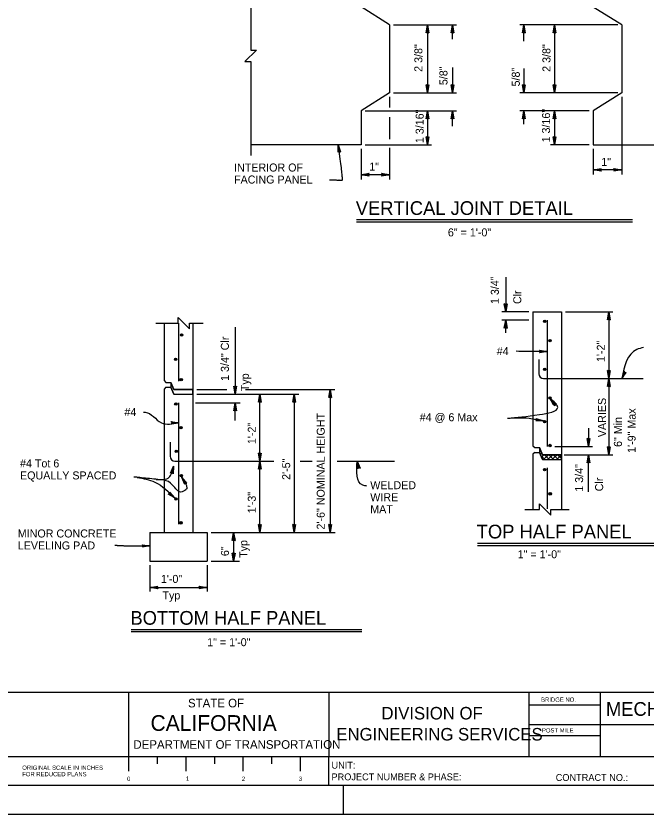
# Model space of a CAD drawing. Extents: x 0 to 34, y 0 to 22.
# Drawn here: x 15.28 to 26.3, y 0 to 13.96 of the extents above; entities that cross this region are included whole.
import ezdxf

# ---------------------------------------------------------------- set-up
doc = ezdxf.new("R2010")
doc.units = 0
for name, color, linetype in [('10 Sheet Format', 7, 'Continuous'), ('210 Border', 7, 'Continuous'), ('212 Leaders and Dim Lines', 7, 'Continuous'), ('213 Rebar', 7, 'Continuous'), ('214 Text and Titles', 7, 'Continuous'), ('216 Rebar', 7, 'Continuous'), ('217 Rebar', 7, 'Continuous'), ('240 Concrete', 7, 'Continuous')]:
    doc.layers.add(name, color=color, linetype=linetype)

# ---------------------------------------------------------------- blocks, each defined once
blk = doc.blocks.new('TERMA')
at = {"layer": '10 Sheet Format'}
for p, q in [((-3.92, 0.34), (-4.13, 0.69)), ((-4.13, 0.69), (0, 0)), ((0, 0), (-4.13, -0.69)), ((-4.03, 0.52), (0, 0)), ((0, 0), (-4.03, -0.52)), ((0, 0), (-3.92, 0.34)), ((-3.92, 0.34), (-3.71, 0)), ((-3.92, -0.35), (0, 0)), ((-3.71, 0), (-3.92, -0.35)), ((0, 0), (-3.82, 0.17)), ((-3.82, -0.17), (0, 0)), ((-3.71, 0), (0, 0)), ((-3.92, -0.35), (-4.13, -0.69))]:
    blk.add_line(p, q, dxfattribs=at)

msp = doc.modelspace()

# ---------------------------------------------------------------- linework, layer by layer
at = {"layer": '10 Sheet Format'}
msp.add_lwpolyline([(0, 0), (34, 0), (34, 22), (0, 22)], close=True, dxfattribs=at)
at = {"layer": '210 Border'}
for p, q in [((33.5, 2.125), (1, 2.125)), ((17.25, 2.125), (17.25, 1)), ((20.75, 2.125), (20.75, 1)), ((24.25, 2.125), (24.25, 1)), ((25.5, 2.125), (25.5, 1)), ((24.25, 1.911), (25.5, 1.911)), ((24.25, 1.911), (25.5, 1.911)), ((33.5, 1.562), (24.25, 1.562)), ((24.25, 1.375), (25.5, 1.375)), ((24.25, 1.375), (25.5, 1.375)), ((33.5, 1), (1, 1)), ((17.25, 1), (17.25, 0.75)), ((17.75, 1), (17.75, 0.875)), ((18.25, 1), (18.25, 0.75)), ((18.75, 1), (18.75, 0.875)), ((19.25, 1), (19.25, 0.75)), ((19.75, 1), (19.75, 0.875)), ((20.25, 1), (20.25, 0.75)), ((20.75, 0.5), (20.75, 1)), ((33.5, 0.5), (1, 0.5)), ((21, 0.5), (21, 0))]:
    msp.add_line(p, q, dxfattribs=at)
at = {"layer": '212 Leaders and Dim Lines'}
for p, q in [((21.885, 13.799), (22.985, 13.799)), ((21.885, 13.799), (22.546, 13.799)), ((22.476, 13.799), (22.476, 12.611)), ((22.915, 13.547), (22.915, 13.799)), ((25.804, 13.799), (24.092, 13.799)), ((24.162, 13.512), (24.162, 13.799)), ((25.804, 13.799), (24.628, 13.799)), ((24.698, 13.799), (24.698, 12.611)), ((22.915, 13.052), (22.915, 12.611)), ((24.162, 13.038), (24.162, 12.611)), ((21.885, 12.611), (22.546, 12.611)), ((21.885, 12.611), (22.985, 12.611)), ((25.804, 12.611), (24.092, 12.611)), ((25.804, 12.611), (24.628, 12.611)), ((21.815, 12.541), (21.815, 12.353)), ((25.874, 12.541), (25.874, 11.183)), ((21.385, 12.299), (22.985, 12.299)), ((21.385, 12.299), (22.546, 12.299)), ((22.476, 12.299), (22.476, 11.704)), ((22.915, 12.028), (22.915, 12.299)), ((25.304, 12.299), (24.092, 12.299)), ((24.162, 12.063), (24.162, 12.299)), ((25.304, 12.299), (24.628, 12.299)), ((24.698, 12.299), (24.698, 11.704)), ((21.815, 12.186), (21.815, 11.799)), ((20.912, 11.571), (20.914, 11.704)), ((20.932, 11.587), (20.914, 11.704)), ((20.914, 11.704), (20.955, 11.577)), ((20.944, 11.582), (20.914, 11.704)), ((20.914, 11.704), (20.922, 11.579)), ((20.917, 11.575), (20.914, 11.704)), ((20.914, 11.704), (20.927, 11.583)), ((20.938, 11.585), (20.914, 11.704)), ((20.914, 11.704), (20.949, 11.58)), ((20.922, 11.579), (20.932, 11.587)), ((20.932, 11.587), (20.944, 11.582)), ((21.315, 11.634), (21.315, 11.095)), ((21.385, 11.704), (22.546, 11.704)), ((21.815, 11.649), (21.815, 11.095)), ((25.304, 11.704), (24.628, 11.704)), ((25.374, 11.634), (25.374, 11.183)), ((20.922, 11.579), (20.912, 11.571)), ((20.944, 11.582), (20.955, 11.577)), ((21.815, 11.18), (21.315, 11.18)), ((25.874, 11.264), (25.374, 11.264)), ((23.845, 9.39), (23.845, 8.783)), ((24.25, 8.783), (23.775, 8.783)), ((24.89, 8.783), (25.719, 8.783)), ((25.649, 8.783), (25.649, 7.366)), ((19.115, 8.515), (19.115, 7.339)), ((24.25, 8.637), (23.775, 8.637)), ((23.845, 8.413), (23.845, 8.637)), ((24.446, 8.099), (24.439, 8.11)), ((24.439, 8.11), (24.57, 8.088)), ((24.443, 8.105), (24.57, 8.088)), ((24.57, 8.088), (24.446, 8.099)), ((24.446, 8.099), (24.453, 8.088)), ((24.57, 8.088), (24.439, 8.066)), ((24.446, 8.077), (24.439, 8.066)), ((24.57, 8.088), (24.443, 8.072)), ((24.446, 8.077), (24.57, 8.088)), ((24.453, 8.088), (24.446, 8.077)), ((24.57, 8.088), (24.449, 8.094)), ((24.449, 8.083), (24.57, 8.088)), ((24.453, 8.088), (24.57, 8.088)), ((25.915, 7.742), (25.874, 7.616)), ((25.918, 7.737), (25.874, 7.616)), ((25.874, 7.616), (25.921, 7.731)), ((25.874, 7.616), (25.925, 7.726)), ((25.874, 7.616), (25.954, 7.722)), ((25.874, 7.616), (25.947, 7.722)), ((25.941, 7.721), (25.874, 7.616)), ((25.935, 7.721), (25.874, 7.616)), ((25.928, 7.72), (25.874, 7.616)), ((25.921, 7.731), (25.915, 7.742)), ((25.921, 7.731), (25.928, 7.72)), ((25.928, 7.72), (25.941, 7.721)), ((25.941, 7.721), (25.954, 7.722)), ((18.442, 7.422), (18.969, 7.422)), ((19.295, 7.422), (20.857, 7.422)), ((20.775, 7.422), (20.775, 4.922)), ((18.442, 7.339), (20.227, 7.339)), ((18.442, 7.339), (19.409, 7.339)), ((19.544, 6.172), (19.544, 7.339)), ((20.146, 7.339), (20.146, 4.922)), ((24.692, 7.183), (24.616, 7.273)), ((24.684, 7.158), (24.616, 7.273)), ((24.616, 7.273), (24.717, 7.187)), ((24.704, 7.185), (24.616, 7.273)), ((24.616, 7.273), (24.688, 7.17)), ((24.686, 7.164), (24.616, 7.273)), ((24.616, 7.273), (24.69, 7.177)), ((24.698, 7.184), (24.616, 7.273)), ((24.616, 7.273), (24.711, 7.186)), ((25.649, 7.366), (25.649, 6.283)), ((18.421, 7.193), (19.202, 7.193)), ((19.115, 6.882), (19.115, 7.193)), ((24.71, 7.163), (24.634, 7.253)), ((24.702, 7.138), (24.634, 7.253)), ((24.634, 7.253), (24.735, 7.166)), ((24.723, 7.164), (24.634, 7.253)), ((24.634, 7.253), (24.706, 7.15)), ((24.704, 7.144), (24.634, 7.253)), ((24.634, 7.253), (24.708, 7.156)), ((24.716, 7.164), (24.634, 7.253)), ((24.634, 7.253), (24.729, 7.165)), ((24.688, 7.17), (24.684, 7.158)), ((24.688, 7.17), (24.692, 7.183)), ((24.692, 7.183), (24.704, 7.185)), ((24.706, 7.15), (24.702, 7.138)), ((24.704, 7.185), (24.717, 7.187)), ((24.706, 7.15), (24.71, 7.163)), ((24.71, 7.163), (24.723, 7.164)), ((24.723, 7.164), (24.735, 7.166)), ((17.998, 6.853), (17.991, 6.864)), ((17.991, 6.864), (18.122, 6.842)), ((18.122, 6.842), (17.991, 6.82)), ((17.994, 6.858), (18.122, 6.842)), ((18.122, 6.842), (17.994, 6.825)), ((18.122, 6.842), (17.998, 6.853)), ((17.998, 6.853), (18.004, 6.842)), ((17.998, 6.831), (18.122, 6.842)), ((18.004, 6.842), (17.998, 6.831)), ((18.122, 6.842), (18.001, 6.847)), ((18.001, 6.836), (18.122, 6.842)), ((18.004, 6.842), (18.122, 6.842)), ((24.382, 6.886), (24.373, 6.876)), ((24.506, 6.874), (24.373, 6.876)), ((24.506, 6.874), (24.378, 6.881)), ((24.386, 6.907), (24.381, 6.919)), ((24.381, 6.919), (24.506, 6.874)), ((24.391, 6.895), (24.382, 6.886)), ((24.382, 6.886), (24.506, 6.874)), ((24.384, 6.913), (24.506, 6.874)), ((24.506, 6.874), (24.386, 6.907)), ((24.386, 6.907), (24.391, 6.895)), ((24.386, 6.891), (24.506, 6.874)), ((24.506, 6.874), (24.388, 6.901)), ((24.391, 6.895), (24.506, 6.874)), ((17.998, 6.831), (17.991, 6.82)), ((25.292, 6.746), (25.292, 6.428)), ((24.706, 6.428), (25.362, 6.428)), ((24.865, 6.283), (25.362, 6.283)), ((24.89, 6.283), (25.719, 6.283)), ((25.292, 5.635), (25.292, 6.283)), ((19.544, 4.922), (19.544, 6.172)), ((21.274, 6.057), (21.247, 6.172)), ((21.256, 6.039), (21.247, 6.172)), ((21.247, 6.172), (21.298, 6.049)), ((21.286, 6.053), (21.247, 6.172)), ((21.247, 6.172), (21.265, 6.048)), ((21.26, 6.044), (21.247, 6.172)), ((21.247, 6.172), (21.269, 6.053)), ((21.28, 6.055), (21.247, 6.172)), ((21.247, 6.172), (21.292, 6.051)), ((17.983, 5.96), (18.033, 6.084)), ((17.989, 5.962), (18.033, 6.084)), ((18.033, 6.084), (17.995, 5.964)), ((18.033, 6.084), (18.001, 5.966)), ((18.007, 5.969), (18.033, 6.084)), ((18.012, 5.964), (18.033, 6.084)), ((18.017, 5.96), (18.033, 6.084)), ((18.033, 6.084), (18.021, 5.955)), ((18.033, 6.084), (18.026, 5.951)), ((21.265, 6.048), (21.256, 6.039)), ((21.265, 6.048), (21.274, 6.057)), ((21.274, 6.057), (21.286, 6.053)), ((21.286, 6.053), (21.298, 6.049)), ((17.995, 5.964), (17.983, 5.96)), ((17.995, 5.964), (18.007, 5.969)), ((18.007, 5.969), (18.017, 5.96)), ((18.017, 5.96), (18.026, 5.951)), ((18.244, 5.784), (18.182, 5.884)), ((18.233, 5.761), (18.182, 5.884)), ((18.182, 5.884), (18.27, 5.784)), ((18.257, 5.784), (18.182, 5.884)), ((18.182, 5.884), (18.238, 5.772)), ((18.235, 5.766), (18.182, 5.884)), ((18.182, 5.884), (18.241, 5.778)), ((18.25, 5.784), (18.182, 5.884)), ((18.182, 5.884), (18.263, 5.784)), ((18.238, 5.772), (18.233, 5.761)), ((18.238, 5.772), (18.244, 5.784)), ((18.244, 5.784), (18.257, 5.784)), ((18.257, 5.784), (18.27, 5.784)), ((17.956, 5.599), (17.944, 5.594)), ((18.06, 5.53), (17.944, 5.594)), ((18.06, 5.53), (17.95, 5.596)), ((17.968, 5.603), (17.956, 5.599)), ((17.956, 5.599), (18.06, 5.53)), ((17.962, 5.601), (18.06, 5.53)), ((17.969, 5.616), (17.968, 5.603)), ((18.06, 5.53), (17.968, 5.609)), ((17.968, 5.603), (18.06, 5.53)), ((17.969, 5.616), (17.971, 5.629)), ((18.06, 5.53), (17.969, 5.616)), ((17.97, 5.622), (18.06, 5.53)), ((17.971, 5.629), (18.06, 5.53)), ((18.692, 4.922), (19.381, 4.922)), ((18.717, 4.922), (20.332, 4.922)), ((18.73, 4.922), (20.861, 4.922)), ((18.764, 4.922), (20.711, 4.922)), ((19.087, 4.922), (19.087, 4.422)), ((17.498, 4.698), (17.491, 4.709)), ((17.491, 4.709), (17.622, 4.687)), ((17.622, 4.687), (17.491, 4.665)), ((17.498, 4.676), (17.491, 4.665)), ((17.494, 4.704), (17.622, 4.687)), ((17.622, 4.687), (17.494, 4.671)), ((17.622, 4.687), (17.498, 4.698)), ((17.498, 4.698), (17.504, 4.687)), ((17.498, 4.676), (17.622, 4.687)), ((17.504, 4.687), (17.498, 4.676)), ((17.622, 4.687), (17.501, 4.693)), ((17.501, 4.682), (17.622, 4.687)), ((17.504, 4.687), (17.622, 4.687)), ((17.622, 4.352), (17.622, 3.892)), ((18.622, 4.352), (18.622, 3.892)), ((18.692, 4.422), (19.192, 4.422)), ((17.622, 3.962), (18.622, 3.962))]:
    msp.add_line(p, q, dxfattribs=at)
for points, degree in [([(20.764, 11.091), (20.965, 11.084), (21.007, 11.083), (20.914, 11.704)], 2), ([(24.57, 8.088), (24.429, 8.088), (24.288, 8.088), (24.147, 8.088), (24.145, 8.088), (24.143, 8.088), (24.141, 8.088), (24.139, 8.088), (24.102, 8.089), (24.028, 8.091)], 3), ([(17.732, 5.852), (17.916, 5.833), (17.997, 5.919), (18.026, 6.052), (18.032, 6.08), (18.033, 6.084)], 3), ([(18.169, 5.904), (18.195, 5.862), (18.216, 5.829), (18.23, 5.802), (18.253, 5.763), (18.279, 5.692), (18.245, 5.667), (18.132, 5.585), (17.982, 5.826), (17.834, 5.842), (17.689, 5.857), (17.545, 5.872), (17.4, 5.887), (17.377, 5.89), (17.357, 5.891), (17.341, 5.892)], 3), ([(17.007, 4.701), (17.156, 4.691), (17.377, 4.688), (17.622, 4.687)], 2)]:
    msp.add_open_spline(points, degree=degree, dxfattribs=at)
for points in [[(26.258, 8.157), (26.136, 8.123), (25.874, 7.616)], [(23.879, 6.921), (24.436, 6.985), (24.755, 7.108), (24.616, 7.273)], [(17.508, 7.026), (17.538, 7.026), (17.822, 6.842), (18.122, 6.842)], [(23.879, 6.921), (24.254, 6.921), (24.508, 6.874)], [(21.418, 5.733), (21.346, 5.75), (21.247, 6.172)], [(17.4, 5.887), (17.708, 5.803), (18.065, 5.521)]]:
    msp.add_spline(points, degree=3, dxfattribs=at)
at = {"layer": '213 Rebar'}
for p, q in [((18.122, 8.585), (18.122, 7.568)), ((24.529, 8.635), (24.529, 8.63)), ((24.57, 8.637), (24.57, 6.428)), ((18.177, 8.397), (18.177, 8.392)), ((24.621, 8.298), (24.621, 8.293)), ((18.071, 7.974), (18.071, 7.968)), ((24.529, 7.796), (24.529, 7.79)), ((18.169, 7.617), (18.169, 7.612)), ((24.622, 7.295), (24.622, 7.289)), ((18.076, 7.191), (18.076, 7.186)), ((18.122, 7.193), (18.122, 5.068)), ((24.526, 6.881), (24.526, 6.875)), ((18.166, 6.776), (18.166, 6.77)), ((24.619, 6.465), (24.619, 6.46)), ((18.083, 6.363), (18.083, 6.358)), ((24.526, 6.043), (24.526, 6.038)), ((24.57, 6.053), (24.57, 5.335)), ((18.173, 5.936), (18.173, 5.931)), ((24.623, 5.62), (24.623, 5.615)), ((18.079, 5.53), (18.079, 5.524)), ((18.166, 5.113), (18.166, 5.107))]:
    msp.add_line(p, q, dxfattribs=at)
for centre, radius in [((24.529, 8.614), 0.0209), ((24.529, 8.614), 0.0156), ((24.529, 8.614), 0.00776), ((18.177, 8.376), 0.0209), ((18.177, 8.376), 0.0156), ((18.177, 8.376), 0.00776), ((24.621, 8.277), 0.0209), ((24.621, 8.277), 0.0156), ((24.621, 8.277), 0.00776), ((18.071, 7.953), 0.0209), ((18.071, 7.953), 0.0156), ((18.071, 7.953), 0.00776), ((24.529, 7.775), 0.0209), ((24.529, 7.775), 0.0156), ((24.529, 7.775), 0.00776), ((18.169, 7.596), 0.0209), ((18.169, 7.596), 0.0156), ((18.169, 7.596), 0.00776), ((24.622, 7.274), 0.0209), ((24.622, 7.274), 0.0156), ((24.622, 7.274), 0.00776), ((18.076, 7.171), 0.0209), ((18.076, 7.171), 0.0156), ((18.076, 7.171), 0.00776), ((24.526, 6.86), 0.0209), ((24.526, 6.86), 0.0156), ((24.526, 6.86), 0.00776), ((18.166, 6.755), 0.0209), ((18.166, 6.755), 0.0156), ((18.166, 6.755), 0.00776), ((24.619, 6.444), 0.0209), ((24.619, 6.444), 0.0156), ((24.619, 6.444), 0.00776), ((18.083, 6.342), 0.0209), ((18.083, 6.342), 0.0156), ((18.083, 6.342), 0.00776), ((24.526, 6.023), 0.0209), ((24.526, 6.023), 0.0156), ((24.526, 6.023), 0.00776), ((18.173, 5.916), 0.0209), ((18.173, 5.916), 0.0156), ((18.173, 5.916), 0.00776), ((24.623, 5.599), 0.0209), ((24.623, 5.599), 0.0156), ((24.623, 5.599), 0.00776), ((18.079, 5.509), 0.0209), ((18.079, 5.509), 0.0156), ((18.079, 5.509), 0.00776), ((18.166, 5.092), 0.0209), ((18.166, 5.092), 0.0156), ((18.166, 5.092), 0.00776)]:
    msp.add_circle(centre, radius, dxfattribs=at)
at = {"layer": '214 Text and Titles'}
for p, q in [((21.235, 10.394), (26.061, 10.394)), ((21.235, 10.355), (26.061, 10.355)), ((23.351, 4.737), (26.642, 4.737)), ((23.351, 4.698), (26.642, 4.698)), ((17.293, 3.228), (21.331, 3.228)), ((17.293, 3.189), (21.331, 3.189))]:
    msp.add_line(p, q, dxfattribs=at)
msp.add_lwpolyline([(17.724, 8.585), (18.116, 8.585), (18.116, 8.685), (18.316, 8.485), (18.316, 8.585), (18.553, 8.585)], dxfattribs=at)
at = {"layer": '216 Rebar'}
for p, q in [((24.425, 7.949), (24.425, 7.699)), ((24.514, 7.616), (26.251, 7.616)), ((17.976, 6.505), (17.976, 6.255)), ((18.062, 6.172), (19.792, 6.172)), ((20.253, 6.172), (20.458, 6.172)), ((20.9, 6.172), (21.903, 6.172))]:
    msp.add_line(p, q, dxfattribs=at)
for centre in [(24.508, 7.699), (18.06, 6.255)]:
    msp.add_arc(centre, 0.0833, 180, 270, dxfattribs=at)
at = {"layer": '217 Rebar'}
for p, q in [((18.372, 7.422), (18.372, 7.339)), ((24.435, 6.372), (24.46, 6.347)), ((24.435, 6.356), (24.45, 6.371)), ((24.448, 6.293), (24.473, 6.317)), ((24.471, 6.239), (24.515, 6.283)), ((24.508, 6.199), (24.591, 6.283)), ((24.525, 6.283), (24.608, 6.199)), ((24.584, 6.199), (24.667, 6.283)), ((24.601, 6.283), (24.684, 6.199)), ((24.66, 6.199), (24.744, 6.283)), ((24.678, 6.283), (24.761, 6.199)), ((24.737, 6.199), (24.82, 6.283)), ((24.754, 6.283), (24.82, 6.216)), ((24.82, 6.283), (24.82, 6.199)), ((24.455, 6.276), (24.532, 6.199)), ((24.813, 6.199), (24.82, 6.207))]:
    msp.add_line(p, q, dxfattribs=at)
for points in [[(18.372, 7.339), (18.372, 7.422), (18.039, 7.422), (17.987, 7.547), (17.987, 7.464), (18.039, 7.339), (18.372, 7.339)], [(24.82, 6.199), (24.82, 6.283), (24.487, 6.283), (24.435, 6.408), (24.435, 6.324), (24.487, 6.199), (24.82, 6.199)]]:
    msp.add_lwpolyline(points, dxfattribs=at)
at = {"layer": '240 Concrete'}
for p, q in [((21.815, 13.799), (21.315, 14.112)), ((25.874, 13.799), (25.374, 14.111)), ((21.815, 13.799), (21.815, 12.611)), ((25.874, 13.799), (25.874, 12.611)), ((21.815, 12.611), (21.315, 12.299)), ((25.874, 12.611), (25.374, 12.299)), ((21.315, 12.299), (21.315, 11.704)), ((25.374, 12.299), (25.374, 11.704)), ((21.315, 11.704), (19.385, 11.704)), ((25.374, 11.704), (26.955, 11.704)), ((24.32, 8.783), (24.32, 6.439)), ((24.32, 8.783), (24.82, 8.783)), ((24.82, 8.783), (24.82, 6.283)), ((17.872, 8.585), (17.872, 7.578)), ((18.372, 8.585), (18.372, 7.422)), ((17.872, 7.578), (17.903, 7.547)), ((17.903, 7.547), (17.987, 7.547)), ((17.987, 7.547), (18.039, 7.422)), ((17.903, 7.464), (17.872, 7.432)), ((17.872, 7.432), (17.872, 4.922)), ((17.903, 7.464), (17.987, 7.464)), ((18.039, 7.339), (17.987, 7.464)), ((18.039, 7.422), (18.372, 7.422)), ((18.039, 7.339), (18.372, 7.339)), ((18.039, 7.339), (18.372, 7.339)), ((18.372, 7.339), (18.372, 4.922)), ((24.32, 6.439), (24.352, 6.408)), ((24.352, 6.324), (24.32, 6.293)), ((24.32, 6.293), (24.32, 5.325)), ((24.352, 6.408), (24.435, 6.408)), ((24.352, 6.324), (24.435, 6.324)), ((24.435, 6.408), (24.487, 6.283)), ((24.487, 6.199), (24.435, 6.324)), ((24.487, 6.283), (24.82, 6.283)), ((24.487, 6.199), (24.82, 6.199)), ((24.487, 6.199), (24.82, 6.199)), ((24.82, 6.199), (24.82, 5.325)), ((17.622, 4.922), (18.622, 4.922)), ((17.622, 4.922), (17.622, 4.422)), ((18.039, 4.922), (18.372, 4.922)), ((18.622, 4.922), (18.622, 4.422)), ((17.622, 4.422), (18.622, 4.422))]:
    msp.add_line(p, q, dxfattribs=at)
for points in [[(19.385, 14.822), (19.385, 13.359), (19.485, 13.359), (19.285, 13.159), (19.385, 13.159), (19.385, 11.513)], [(24.182, 5.325), (24.437, 5.325), (24.437, 5.425), (24.637, 5.225), (24.637, 5.325), (24.956, 5.325)]]:
    msp.add_lwpolyline(points, dxfattribs=at)

# ---------------------------------------------------------------- block references
at = {"layer": '212 Leaders and Dim Lines', "xscale": 0.033863969643370066, "yscale": 0.03548367630197333}
for p, rotation in [((22.476, 13.799), 90), ((22.915, 13.799), 90), ((24.162, 13.799), 90), ((24.698, 13.799), 90), ((22.476, 12.611), -90), ((22.915, 12.611), -90), ((24.162, 12.611), -90), ((24.698, 12.611), -90), ((22.476, 12.299), 90), ((22.915, 12.299), 90), ((24.162, 12.299), 90), ((24.698, 12.299), 90), ((22.476, 11.704), -90), ((24.698, 11.704), -90), ((21.315, 11.18), 180), ((25.374, 11.264), 180), ((23.845, 8.783), -90), ((25.649, 8.783), 90), ((23.845, 8.637), 90), ((25.649, 7.616), -90), ((25.649, 7.616), 90), ((19.115, 7.339), -90), ((20.775, 7.422), 90), ((19.544, 7.339), 90), ((20.146, 7.339), 90), ((19.115, 7.193), 90), ((25.292, 6.428), -90), ((25.649, 6.283), -90), ((19.544, 6.172), -90), ((25.292, 6.283), 90), ((19.544, 6.172), 90), ((19.544, 4.922), -90), ((20.146, 4.922), -90), ((20.775, 4.922), -90), ((19.087, 4.922), 90), ((19.087, 4.422), -90), ((17.622, 3.962), 180)]:
    msp.add_blockref('TERMA', p, dxfattribs=dict(at, rotation=rotation))
for p in [(21.815, 11.18), (25.874, 11.264), (18.622, 3.962)]:
    msp.add_blockref('TERMA', p, dxfattribs=at)

# ---------------------------------------------------------------- texts
at = {"layer": '210 Border'}
for s, height, p in [('STATE OF', 0.15, (18.288, 1.865)), ('BRIDGE NO.', 0.075, (24.464, 1.963)), ('MECHANICALLY STABILIZED EMBANKMENT', 0.24, (25.599, 1.717)), ('DIVISION OF', 0.21874, (21.672, 1.654)), ('CALIFORNIA', 0.275, (17.633, 1.454)), ('ENGINEERING SERVICES', 0.21874, (20.883, 1.286)), ('POST MILE', 0.075, (24.479, 1.426)), ('DEPARTMENT OF TRANSPORTATION', 0.14998, (17.333, 1.141)), ('ORIGINAL SCALE IN INCHES', 0.07481, (15.389, 0.773)), ('UNIT:', 0.12, (20.798, 0.794)), ('FOR REDUCED PLANS', 0.07481, (15.389, 0.66)), ('PROJECT NUMBER & PHASE:', 0.12, (20.798, 0.59)), ('CONTRACT NO.:', 0.12, (24.72, 0.579)), ('0', 0.0748, (17.223, 0.579)), ('1', 0.0748, (18.251, 0.582)), ('2', 0.0748, (19.229, 0.579)), ('3', 0.0748, (20.227, 0.579))]:
    msp.add_text(s, height=height, dxfattribs=at).set_placement(p)
at = {"layer": '212 Leaders and Dim Lines'}
for s, p in [('2 3/8"', (22.388, 12.978)), ('2 3/8"', (24.628, 12.978)), ('5/8"', (22.827, 12.745)), ('5/8"', (24.092, 12.722)), ('1 3/16"', (22.41, 11.731)), ('1 3/16"', (24.621, 11.744)), ('1 3/4"', (23.725, 8.918)), ('Clr', (24.118, 8.918)), ('1 3/4" Clr', (19.003, 7.574)), ('1\'-2"', (25.579, 7.904)), ('  Typ', (19.353, 7.29)), ('VARIES', (25.6, 6.59)), ('2\'-6" NOMINAL HEIGHT', (20.68, 4.975)), ('1\'-9" Max', (26.118, 6.315)), ('  6" Min', (25.878, 6.315)), ('1\'-2"', (19.474, 6.468)), ('2\'-5"', (20.076, 5.843)), ('1 3/4"', (25.199, 5.636)), ('Clr', (25.55, 5.643)), ('1\'-3"', (19.474, 5.26)), ('Typ', (19.327, 4.479)), (' 6"', (19.005, 4.458))]:
    msp.add_text(s, height=0.14, rotation=90, dxfattribs=at).set_placement(p)
for s, p in [('1"', (25.517, 11.334)), ('1"', (21.458, 11.25)), ('1\'-0"', (17.814, 4.041)), ('Typ', (17.842, 3.753))]:
    msp.add_text(s, height=0.14, dxfattribs=at).set_placement(p)
at = {"layer": '214 Text and Titles'}
for s, height, p in [('INTERIOR OF', 0.14, (19.094, 11.235)), ('FACING PANEL', 0.14, (19.094, 11.025)), ('VERTICAL JOINT DETAIL', 0.24003, (21.223, 10.476)), ('6" = 1\'-0"    ', 0.14001, (22.834, 10.101)), ('#4', 0.14, (23.689, 8.024)), ('#4', 0.14, (17.176, 6.959)), ('#4 @ 6 Max', 0.14, (22.341, 6.868)), ('#4 Tot 6', 0.14, (15.35, 6.061)), ('EQUALLY SPACED', 0.14, (15.35, 5.851)), ('WELDED', 0.14, (21.476, 5.68)), ('WIRE', 0.14, (21.476, 5.47)), ('MAT', 0.14, (21.476, 5.26)), ('TOP HALF PANEL', 0.24003, (23.338, 4.819)), ('MINOR CONCRETE', 0.14, (15.311, 4.836)), ('LEVELING PAD', 0.14, (15.311, 4.626)), ('1" = 1\'-0"    ', 0.14001, (24.055, 4.473)), ('BOTTOM HALF PANEL', 0.24003, (17.281, 3.31)), ('1" = 1\'-0"    ', 0.14001, (18.624, 2.935))]:
    msp.add_text(s, height=height, dxfattribs=at).set_placement(p)

doc.saveas('drawing.dxf')
